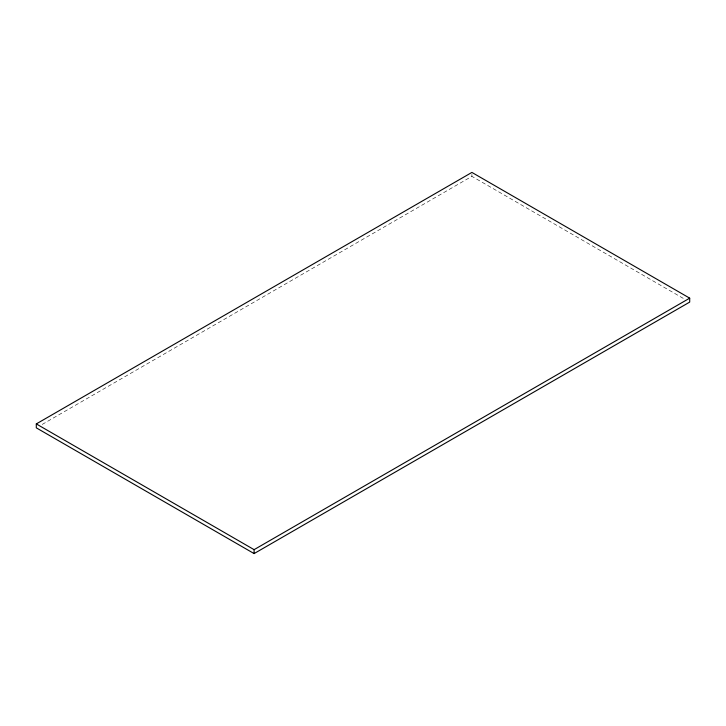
<?xml version="1.0" encoding="UTF-8"?>
<svg xmlns="http://www.w3.org/2000/svg" width="726" height="726" viewBox="0 0 726 726"><rect width="100%" height="100%" fill="white"/><g stroke="black" fill="none" stroke-linecap="round" stroke-linejoin="round"><path stroke-width="0.54" stroke-dasharray="3.63 2.72" d="M42.19 424.438L471.9 176.345L684.79 299.257M471.9 174.385L471.9 176.345"/><path stroke-width="1.09" d="M36.3 423.911L471.9 172.416L689.7 298.159L689.7 302.089L254.1 553.584L36.3 427.841L36.3 423.911L254.1 549.655L689.7 298.159M254.1 549.655L254.1 553.584"/></g></svg>
